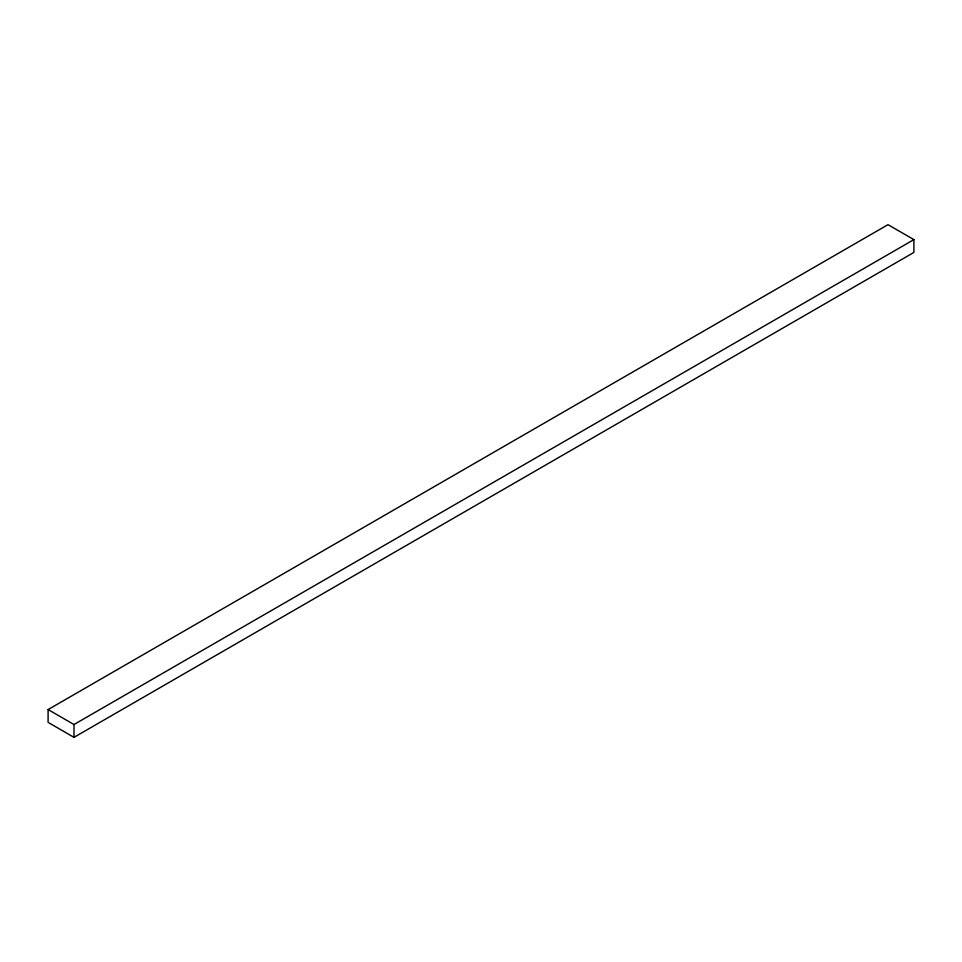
<?xml version="1.0" encoding="UTF-8"?>
<svg xmlns="http://www.w3.org/2000/svg" width="962" height="962" viewBox="0 0 962 962"><rect width="100%" height="100%" fill="white"/><g stroke="black" fill="none" stroke-linecap="round" stroke-linejoin="round"><path stroke-width="1.44" d="M48.1 709.571L887.998 224.663L913.9 239.61L913.9 252.429L74.002 737.337L48.1 722.39L48.1 709.571L74.002 724.518L913.9 239.61M74.002 724.518L74.002 737.337"/></g></svg>
